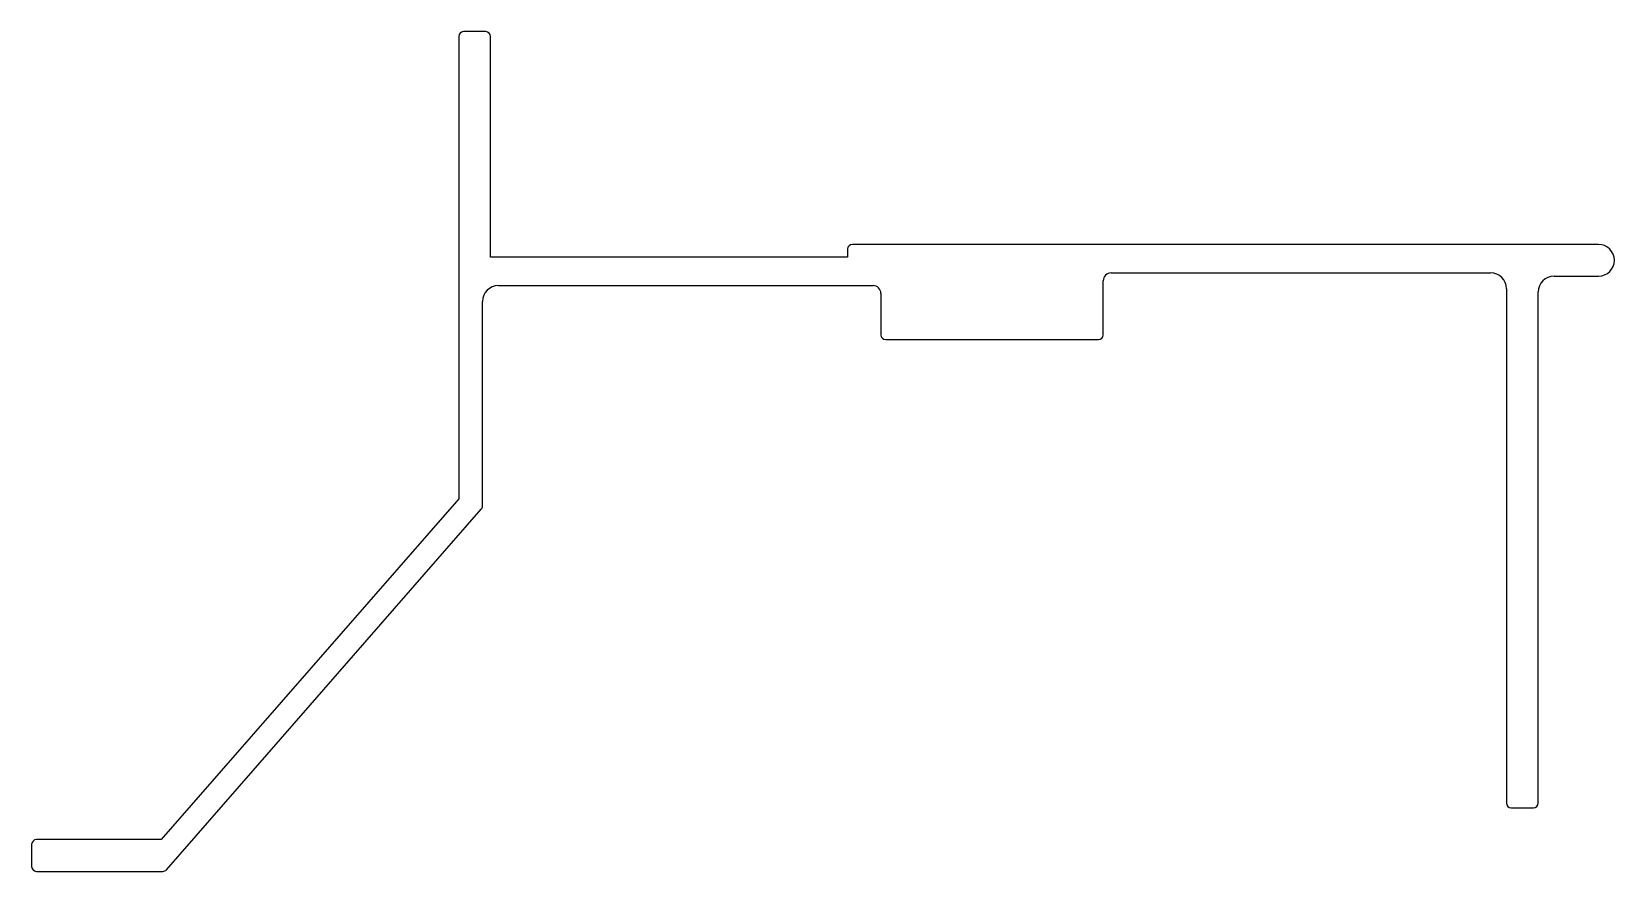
# Model space of a CAD drawing. Extents: x 528.2 to 627.9, y 659.2 to 712.1.
import ezdxf

# ---------------------------------------------------------------- set-up
doc = ezdxf.new("R2010")
doc.units = 0
doc.layers.get('0').update_dxf_attribs({"linetype": 'CONTINUOUS'})

msp = doc.modelspace()

# ---------------------------------------------------------------- linework, layer by layer
for p, q in [((556.822, 712.056), (555.422, 712.056)), ((555.122, 711.756), (555.122, 682.619)), ((557.122, 697.856), (557.122, 711.756)), ((579.622, 698.356), (579.622, 697.856)), ((626.922, 698.656), (579.922, 698.656)), ((579.622, 697.856), (557.122, 697.856)), ((557.622, 696.056), (581.222, 696.056)), ((595.722, 692.956), (595.722, 696.356)), ((596.222, 696.856), (620.122, 696.856)), ((624.122, 696.656), (626.922, 696.656)), ((556.622, 682.169), (556.622, 695.056)), ((581.722, 695.556), (581.722, 692.956)), ((621.122, 695.856), (621.122, 663.456)), ((623.122, 663.456), (623.122, 695.656)), ((582.022, 692.656), (595.422, 692.656)), ((555.122, 682.619), (536.377, 661.156)), ((536.711, 659.259), (556.548, 681.972)), ((621.422, 663.156), (622.822, 663.156)), ((536.377, 661.156), (528.522, 661.156)), ((528.222, 660.856), (528.222, 659.456)), ((528.522, 659.156), (536.485, 659.156))]:
    msp.add_line(p, q)
for centre, radius, start, end in [((555.422, 711.756), 0.3, 90, 180), ((556.822, 711.756), 0.3, 0, 90), ((579.922, 698.356), 0.3, 90, 180), ((626.922, 697.656), 1, 270, 90), ((557.622, 695.056), 1, 90.00213, 179.99787), ((581.222, 695.556), 0.5, 0.00213, 89.99787), ((596.222, 696.356), 0.5, 90.00213, 179.99787), ((620.122, 695.856), 1, 0.00213, 89.99787), ((624.122, 695.656), 1, 90.00213, 179.99787), ((582.022, 692.956), 0.3, 180, 270), ((595.422, 692.956), 0.3, 270, 0), ((556.322, 682.169), 0.3, 318.86725, 0), ((621.422, 663.456), 0.3, 180, 270), ((622.822, 663.456), 0.3, 270, 0), ((528.522, 660.856), 0.3, 90, 180), ((528.522, 659.456), 0.3, 180, 270), ((536.485, 659.456), 0.3, 270, 318.86725)]:
    msp.add_arc(centre, radius, start, end)

doc.saveas('drawing.dxf')
